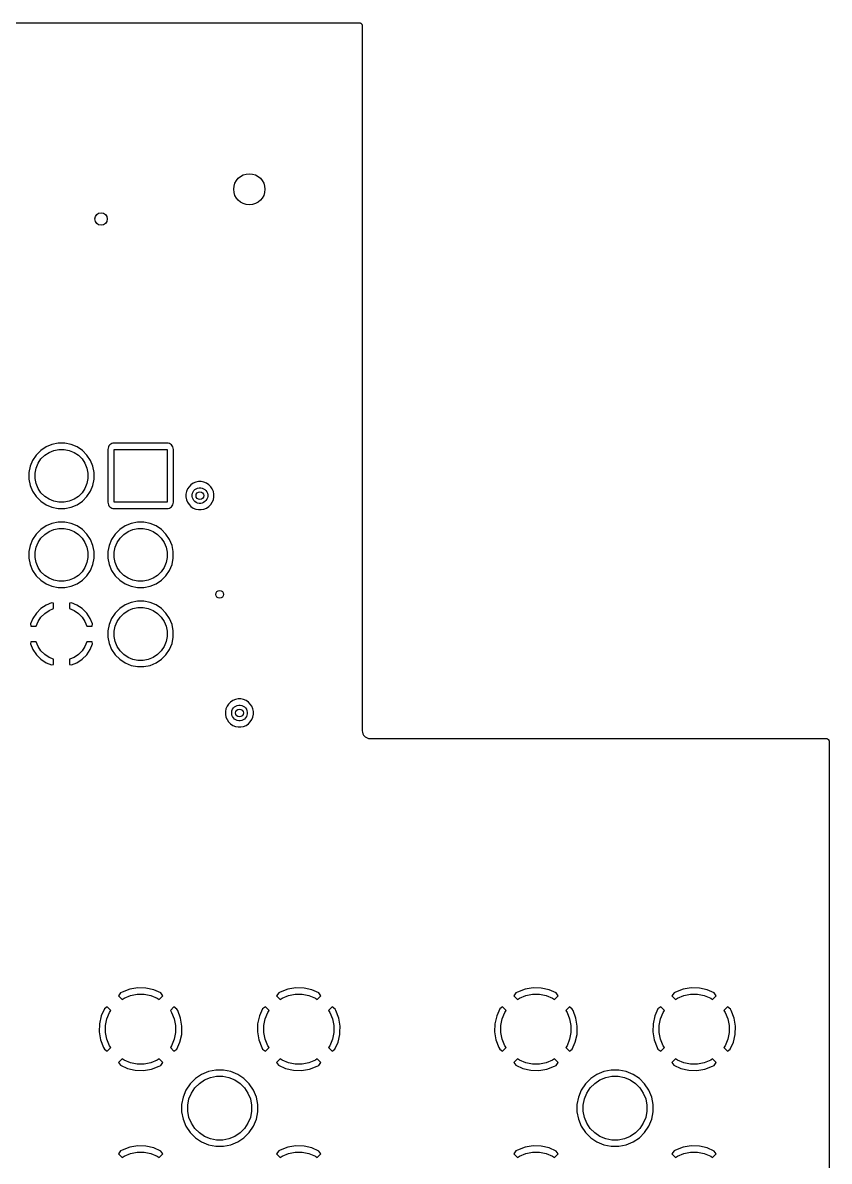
# Model space of a CAD drawing. Extents: x 4.56 to 9.07, y -4.98 to -1.83.
# Drawn here: x 8.051 to 9.071, y -3.267 to -1.827 of the extents above; entities that cross this region are included whole.
import ezdxf

# ---------------------------------------------------------------- set-up
doc = ezdxf.new("R2010")
doc.units = 0
doc.header["$MEASUREMENT"] = 0
doc.layers.add('BLACK', color=7, linetype='CONTINUOUS')

msp = doc.modelspace()

# ---------------------------------------------------------------- linework, layer by layer
at = {"layer": 'BLACK', "linetype": 'CONTINUOUS'}
for p, q in [((7.23602, -1.82677), (8.47638, -1.82677)), ((8.47638, -1.82677), (8.4764, -1.82677)), ((8.4764, -1.82677), (8.47641, -1.82677)), ((8.47641, -1.82677), (8.47641, -1.82677)), ((8.47641, -1.82677), (8.47643, -1.82677)), ((8.47643, -1.82677), (8.4768, -1.82681)), ((8.4768, -1.82681), (8.47717, -1.82685)), ((8.47717, -1.82685), (8.47718, -1.82686)), ((8.47718, -1.82686), (8.4772, -1.82686)), ((8.4772, -1.82686), (8.47755, -1.82697)), ((8.47755, -1.82697), (8.4779, -1.82708)), ((8.4779, -1.82708), (8.47792, -1.82709)), ((8.47792, -1.82709), (8.47793, -1.82709)), ((8.47793, -1.82709), (8.47825, -1.82727)), ((8.47825, -1.82727), (8.47858, -1.82744)), ((8.47858, -1.82744), (8.47859, -1.82745)), ((8.47859, -1.82745), (8.4786, -1.82746)), ((8.4786, -1.82746), (8.47889, -1.8277)), ((8.47889, -1.8277), (8.47917, -1.82793)), ((8.47917, -1.82793), (8.47918, -1.82795)), ((8.47918, -1.82795), (8.47919, -1.82795)), ((8.47919, -1.82795), (8.47942, -1.82824)), ((8.47942, -1.82824), (8.47966, -1.82853)), ((8.47966, -1.82853), (8.47966, -1.82854)), ((8.47966, -1.82854), (8.47967, -1.82855)), ((8.47967, -1.82855), (8.47984, -1.82888)), ((8.47984, -1.82888), (8.48002, -1.82921)), ((8.48002, -1.82921), (8.48002, -1.82922)), ((8.48002, -1.82922), (8.48003, -1.82923)), ((8.48003, -1.82923), (8.48013, -1.82959)), ((8.48013, -1.82959), (8.48024, -1.82994)), ((8.48024, -1.82994), (8.48024, -1.82996)), ((8.48024, -1.82996), (8.48025, -1.82997)), ((8.48025, -1.82997), (8.48028, -1.83034)), ((8.48028, -1.83034), (8.48031, -1.83071)), ((8.48031, -1.83071), (8.48031, -2.72176)), ((8.08794, -2.36025), (8.08042, -2.36337)), ((8.09593, -2.35866), (8.08794, -2.36025)), ((8.10407, -2.35866), (8.09593, -2.35866)), ((8.11206, -2.36025), (8.10407, -2.35866)), ((8.11958, -2.36337), (8.11206, -2.36025)), ((8.15996, -2.36214), (8.15923, -2.36351)), ((8.16094, -2.36094), (8.15996, -2.36214)), ((8.16214, -2.35996), (8.16094, -2.36094)), ((8.16351, -2.35923), (8.16214, -2.35996)), ((8.16499, -2.35878), (8.16351, -2.35923)), ((8.16673, -2.3586), (8.16499, -2.35878)), ((8.23327, -2.3586), (8.16673, -2.3586)), ((8.23501, -2.35878), (8.23327, -2.3586)), ((8.23649, -2.35923), (8.23501, -2.35878)), ((8.23786, -2.35996), (8.23649, -2.35923)), ((8.23906, -2.36094), (8.23786, -2.35996)), ((8.24004, -2.36214), (8.23906, -2.36094)), ((8.24077, -2.36351), (8.24004, -2.36214)), ((8.06789, -2.37365), (8.06337, -2.38042)), ((8.07365, -2.36789), (8.06789, -2.37365)), ((8.08042, -2.36337), (8.07365, -2.36789)), ((8.07401, -2.37867), (8.07867, -2.37401)), ((8.07867, -2.37401), (8.08415, -2.37034)), ((8.08415, -2.37034), (8.09024, -2.36782)), ((8.09024, -2.36782), (8.0967, -2.36654)), ((8.0967, -2.36654), (8.1033, -2.36654)), ((8.1033, -2.36654), (8.10976, -2.36782)), ((8.10976, -2.36782), (8.11585, -2.37034)), ((8.11585, -2.37034), (8.12133, -2.37401)), ((8.12635, -2.36789), (8.11958, -2.36337)), ((8.12133, -2.37401), (8.12599, -2.37867)), ((8.13211, -2.37365), (8.12635, -2.36789)), ((8.13663, -2.38042), (8.13211, -2.37365)), ((8.15878, -2.36499), (8.1586, -2.36673)), ((8.1586, -2.36673), (8.1586, -2.43327)), ((8.15923, -2.36351), (8.15878, -2.36499)), ((8.16654, -2.43346), (8.16654, -2.36654)), ((8.16654, -2.36654), (8.23346, -2.36654)), ((8.23346, -2.36654), (8.23346, -2.43346)), ((8.24122, -2.36499), (8.24077, -2.36351)), ((8.2414, -2.36673), (8.24122, -2.36499)), ((8.2414, -2.43327), (8.2414, -2.36673)), ((8.06025, -2.38794), (8.05866, -2.39593)), ((8.06337, -2.38042), (8.06025, -2.38794)), ((8.06654, -2.3967), (8.06782, -2.39024)), ((8.06782, -2.39024), (8.07034, -2.38415)), ((8.07034, -2.38415), (8.07401, -2.37867)), ((8.12599, -2.37867), (8.12966, -2.38415)), ((8.12966, -2.38415), (8.13218, -2.39024)), ((8.13218, -2.39024), (8.13346, -2.3967)), ((8.13975, -2.38794), (8.13663, -2.38042)), ((8.14134, -2.39593), (8.13975, -2.38794)), ((8.05866, -2.39593), (8.05866, -2.40407)), ((8.05866, -2.40407), (8.06025, -2.41206)), ((8.06654, -2.4033), (8.06654, -2.3967)), ((8.06782, -2.40976), (8.06654, -2.4033)), ((8.13346, -2.4033), (8.13218, -2.40976)), ((8.13346, -2.3967), (8.13346, -2.4033)), ((8.13975, -2.41206), (8.14134, -2.40407)), ((8.14134, -2.40407), (8.14134, -2.39593)), ((8.06025, -2.41206), (8.06337, -2.41958)), ((8.06337, -2.41958), (8.06789, -2.42635)), ((8.07034, -2.41585), (8.06782, -2.40976)), ((8.07401, -2.42133), (8.07034, -2.41585)), ((8.12966, -2.41585), (8.12599, -2.42133)), ((8.13218, -2.40976), (8.12966, -2.41585)), ((8.13211, -2.42635), (8.13663, -2.41958)), ((8.13663, -2.41958), (8.13975, -2.41206)), ((8.25796, -2.41983), (8.25728, -2.42326)), ((8.2593, -2.41661), (8.25796, -2.41983)), ((8.26124, -2.41371), (8.2593, -2.41661)), ((8.26371, -2.41124), (8.26124, -2.41371)), ((8.26661, -2.4093), (8.26371, -2.41124)), ((8.26628, -2.42034), (8.26735, -2.41873)), ((8.26983, -2.40796), (8.26661, -2.4093)), ((8.26735, -2.41873), (8.26873, -2.41735)), ((8.26873, -2.41735), (8.27034, -2.41628)), ((8.27326, -2.40728), (8.26983, -2.40796)), ((8.27034, -2.41628), (8.27213, -2.41554)), ((8.27213, -2.41554), (8.27403, -2.41516)), ((8.27674, -2.40728), (8.27326, -2.40728)), ((8.27403, -2.41516), (8.27597, -2.41516)), ((8.27597, -2.41516), (8.27787, -2.41554)), ((8.28017, -2.40796), (8.27674, -2.40728)), ((8.27787, -2.41554), (8.27966, -2.41628)), ((8.27966, -2.41628), (8.28127, -2.41735)), ((8.28339, -2.4093), (8.28017, -2.40796)), ((8.28127, -2.41735), (8.28265, -2.41873)), ((8.28265, -2.41873), (8.28372, -2.42034)), ((8.28629, -2.41124), (8.28339, -2.4093)), ((8.28876, -2.41371), (8.28629, -2.41124)), ((8.2907, -2.41661), (8.28876, -2.41371)), ((8.29204, -2.41983), (8.2907, -2.41661)), ((8.29272, -2.42326), (8.29204, -2.41983)), ((8.06789, -2.42635), (8.07365, -2.43211)), ((8.07365, -2.43211), (8.08042, -2.43663)), ((8.07867, -2.42599), (8.07401, -2.42133)), ((8.08415, -2.42966), (8.07867, -2.42599)), ((8.09024, -2.43218), (8.08415, -2.42966)), ((8.0967, -2.43346), (8.09024, -2.43218)), ((8.1033, -2.43346), (8.0967, -2.43346)), ((8.10976, -2.43218), (8.1033, -2.43346)), ((8.11585, -2.42966), (8.10976, -2.43218)), ((8.12133, -2.42599), (8.11585, -2.42966)), ((8.11958, -2.43663), (8.12635, -2.43211)), ((8.12599, -2.42133), (8.12133, -2.42599)), ((8.12635, -2.43211), (8.13211, -2.42635)), ((8.1586, -2.43327), (8.15878, -2.43501)), ((8.23346, -2.43346), (8.16654, -2.43346)), ((8.24122, -2.43501), (8.2414, -2.43327)), ((8.25728, -2.42326), (8.25728, -2.42674)), ((8.25728, -2.42674), (8.25796, -2.43017)), ((8.25796, -2.43017), (8.2593, -2.43339)), ((8.2593, -2.43339), (8.26124, -2.43629)), ((8.26516, -2.42403), (8.26554, -2.42213)), ((8.26516, -2.42597), (8.26516, -2.42403)), ((8.26554, -2.42787), (8.26516, -2.42597)), ((8.26554, -2.42213), (8.26628, -2.42034)), ((8.26628, -2.42966), (8.26554, -2.42787)), ((8.26735, -2.43127), (8.26628, -2.42966)), ((8.26873, -2.43265), (8.26735, -2.43127)), ((8.27034, -2.43372), (8.26873, -2.43265)), ((8.27213, -2.43446), (8.27034, -2.43372)), ((8.27966, -2.43372), (8.27787, -2.43446)), ((8.28127, -2.43265), (8.27966, -2.43372)), ((8.28265, -2.43127), (8.28127, -2.43265)), ((8.28372, -2.42966), (8.28265, -2.43127)), ((8.28372, -2.42034), (8.28446, -2.42213)), ((8.28446, -2.42787), (8.28372, -2.42966)), ((8.28446, -2.42213), (8.28484, -2.42403)), ((8.28484, -2.42597), (8.28446, -2.42787)), ((8.28484, -2.42403), (8.28484, -2.42597)), ((8.28876, -2.43629), (8.2907, -2.43339)), ((8.2907, -2.43339), (8.29204, -2.43017)), ((8.29204, -2.43017), (8.29272, -2.42674)), ((8.29272, -2.42674), (8.29272, -2.42326)), ((8.08042, -2.43663), (8.08794, -2.43975)), ((8.08794, -2.43975), (8.09593, -2.44134)), ((8.09593, -2.44134), (8.10407, -2.44134)), ((8.10407, -2.44134), (8.11206, -2.43975)), ((8.11206, -2.43975), (8.11958, -2.43663)), ((8.15878, -2.43501), (8.15923, -2.43649)), ((8.15923, -2.43649), (8.15996, -2.43786)), ((8.15996, -2.43786), (8.16094, -2.43906)), ((8.16094, -2.43906), (8.16214, -2.44004)), ((8.16214, -2.44004), (8.16351, -2.44077)), ((8.16351, -2.44077), (8.16499, -2.44122)), ((8.16499, -2.44122), (8.16673, -2.4414)), ((8.16673, -2.4414), (8.23327, -2.4414)), ((8.23327, -2.4414), (8.23501, -2.44122)), ((8.23501, -2.44122), (8.23649, -2.44077)), ((8.23649, -2.44077), (8.23786, -2.44004)), ((8.23786, -2.44004), (8.23906, -2.43906)), ((8.23906, -2.43906), (8.24004, -2.43786)), ((8.24004, -2.43786), (8.24077, -2.43649)), ((8.24077, -2.43649), (8.24122, -2.43501)), ((8.26124, -2.43629), (8.26371, -2.43876)), ((8.26371, -2.43876), (8.26661, -2.4407)), ((8.26661, -2.4407), (8.26983, -2.44204)), ((8.26983, -2.44204), (8.27326, -2.44272)), ((8.27403, -2.43484), (8.27213, -2.43446)), ((8.27326, -2.44272), (8.27674, -2.44272)), ((8.27597, -2.43484), (8.27403, -2.43484)), ((8.27787, -2.43446), (8.27597, -2.43484)), ((8.27674, -2.44272), (8.28017, -2.44204)), ((8.28017, -2.44204), (8.28339, -2.4407)), ((8.28339, -2.4407), (8.28629, -2.43876)), ((8.28629, -2.43876), (8.28876, -2.43629)), ((8.08794, -2.46025), (8.08042, -2.46337)), ((8.09593, -2.45866), (8.08794, -2.46025)), ((8.10407, -2.45866), (8.09593, -2.45866)), ((8.11206, -2.46025), (8.10407, -2.45866)), ((8.11958, -2.46337), (8.11206, -2.46025)), ((8.18794, -2.46025), (8.18042, -2.46337)), ((8.19593, -2.45866), (8.18794, -2.46025)), ((8.20407, -2.45866), (8.19593, -2.45866)), ((8.21206, -2.46025), (8.20407, -2.45866)), ((8.21958, -2.46337), (8.21206, -2.46025)), ((8.06789, -2.47365), (8.06337, -2.48042)), ((8.07365, -2.46789), (8.06789, -2.47365)), ((8.08042, -2.46337), (8.07365, -2.46789)), ((8.07401, -2.47867), (8.07867, -2.47401)), ((8.07867, -2.47401), (8.08415, -2.47034)), ((8.08415, -2.47034), (8.09024, -2.46782)), ((8.09024, -2.46782), (8.0967, -2.46654)), ((8.0967, -2.46654), (8.1033, -2.46654)), ((8.1033, -2.46654), (8.10976, -2.46782)), ((8.10976, -2.46782), (8.11585, -2.47034)), ((8.11585, -2.47034), (8.12133, -2.47401)), ((8.12635, -2.46789), (8.11958, -2.46337)), ((8.12133, -2.47401), (8.12599, -2.47867)), ((8.13211, -2.47365), (8.12635, -2.46789)), ((8.13663, -2.48042), (8.13211, -2.47365)), ((8.16789, -2.47365), (8.16337, -2.48042)), ((8.17365, -2.46789), (8.16789, -2.47365)), ((8.18042, -2.46337), (8.17365, -2.46789)), ((8.17401, -2.47867), (8.17867, -2.47401)), ((8.17867, -2.47401), (8.18415, -2.47034)), ((8.18415, -2.47034), (8.19024, -2.46782)), ((8.19024, -2.46782), (8.1967, -2.46654)), ((8.1967, -2.46654), (8.2033, -2.46654)), ((8.2033, -2.46654), (8.20976, -2.46782)), ((8.20976, -2.46782), (8.21585, -2.47034)), ((8.21585, -2.47034), (8.22133, -2.47401)), ((8.22635, -2.46789), (8.21958, -2.46337)), ((8.22133, -2.47401), (8.22599, -2.47867)), ((8.23211, -2.47365), (8.22635, -2.46789)), ((8.23663, -2.48042), (8.23211, -2.47365)), ((8.06025, -2.48794), (8.05866, -2.49593)), ((8.06337, -2.48042), (8.06025, -2.48794)), ((8.06654, -2.4967), (8.06782, -2.49024)), ((8.06782, -2.49024), (8.07034, -2.48415)), ((8.07034, -2.48415), (8.07401, -2.47867)), ((8.12599, -2.47867), (8.12966, -2.48415)), ((8.12966, -2.48415), (8.13218, -2.49024)), ((8.13218, -2.49024), (8.13346, -2.4967)), ((8.13975, -2.48794), (8.13663, -2.48042)), ((8.14134, -2.49593), (8.13975, -2.48794)), ((8.16025, -2.48794), (8.15866, -2.49593)), ((8.16337, -2.48042), (8.16025, -2.48794)), ((8.16654, -2.4967), (8.16782, -2.49024)), ((8.16782, -2.49024), (8.17034, -2.48415)), ((8.17034, -2.48415), (8.17401, -2.47867)), ((8.22599, -2.47867), (8.22966, -2.48415)), ((8.22966, -2.48415), (8.23218, -2.49024)), ((8.23218, -2.49024), (8.23346, -2.4967)), ((8.23975, -2.48794), (8.23663, -2.48042)), ((8.24134, -2.49593), (8.23975, -2.48794)), ((8.05866, -2.49593), (8.05866, -2.50407)), ((8.05866, -2.50407), (8.06025, -2.51206)), ((8.06654, -2.5033), (8.06654, -2.4967)), ((8.06782, -2.50976), (8.06654, -2.5033)), ((8.13346, -2.5033), (8.13218, -2.50976)), ((8.13346, -2.4967), (8.13346, -2.5033)), ((8.13975, -2.51206), (8.14134, -2.50407)), ((8.14134, -2.50407), (8.14134, -2.49593)), ((8.15866, -2.49593), (8.15866, -2.50407)), ((8.15866, -2.50407), (8.16025, -2.51206)), ((8.16654, -2.5033), (8.16654, -2.4967)), ((8.16782, -2.50976), (8.16654, -2.5033)), ((8.23346, -2.5033), (8.23218, -2.50976)), ((8.23346, -2.4967), (8.23346, -2.5033)), ((8.23975, -2.51206), (8.24134, -2.50407)), ((8.24134, -2.50407), (8.24134, -2.49593)), ((8.06025, -2.51206), (8.06337, -2.51958)), ((8.06337, -2.51958), (8.06789, -2.52635)), ((8.07034, -2.51585), (8.06782, -2.50976)), ((8.07401, -2.52133), (8.07034, -2.51585)), ((8.12966, -2.51585), (8.12599, -2.52133)), ((8.13218, -2.50976), (8.12966, -2.51585)), ((8.13211, -2.52635), (8.13663, -2.51958)), ((8.13663, -2.51958), (8.13975, -2.51206)), ((8.16025, -2.51206), (8.16337, -2.51958)), ((8.16337, -2.51958), (8.16789, -2.52635)), ((8.17034, -2.51585), (8.16782, -2.50976)), ((8.17401, -2.52133), (8.17034, -2.51585)), ((8.22966, -2.51585), (8.22599, -2.52133)), ((8.23218, -2.50976), (8.22966, -2.51585)), ((8.23211, -2.52635), (8.23663, -2.51958)), ((8.23663, -2.51958), (8.23975, -2.51206)), ((8.06789, -2.52635), (8.07365, -2.53211)), ((8.07365, -2.53211), (8.08042, -2.53663)), ((8.07867, -2.52599), (8.07401, -2.52133)), ((8.08415, -2.52966), (8.07867, -2.52599)), ((8.09024, -2.53218), (8.08415, -2.52966)), ((8.0967, -2.53346), (8.09024, -2.53218)), ((8.1033, -2.53346), (8.0967, -2.53346)), ((8.10976, -2.53218), (8.1033, -2.53346)), ((8.11585, -2.52966), (8.10976, -2.53218)), ((8.12133, -2.52599), (8.11585, -2.52966)), ((8.11958, -2.53663), (8.12635, -2.53211)), ((8.12599, -2.52133), (8.12133, -2.52599)), ((8.12635, -2.53211), (8.13211, -2.52635)), ((8.16789, -2.52635), (8.17365, -2.53211)), ((8.17365, -2.53211), (8.18042, -2.53663)), ((8.17867, -2.52599), (8.17401, -2.52133)), ((8.18415, -2.52966), (8.17867, -2.52599)), ((8.19024, -2.53218), (8.18415, -2.52966)), ((8.1967, -2.53346), (8.19024, -2.53218)), ((8.2033, -2.53346), (8.1967, -2.53346)), ((8.20976, -2.53218), (8.2033, -2.53346)), ((8.21585, -2.52966), (8.20976, -2.53218)), ((8.22133, -2.52599), (8.21585, -2.52966)), ((8.21958, -2.53663), (8.22635, -2.53211)), ((8.22599, -2.52133), (8.22133, -2.52599)), ((8.22635, -2.53211), (8.23211, -2.52635)), ((8.08042, -2.53663), (8.08794, -2.53975)), ((8.08794, -2.53975), (8.09593, -2.54134)), ((8.09593, -2.54134), (8.10407, -2.54134)), ((8.10407, -2.54134), (8.11206, -2.53975)), ((8.11206, -2.53975), (8.11958, -2.53663)), ((8.18042, -2.53663), (8.18794, -2.53975)), ((8.18794, -2.53975), (8.19593, -2.54134)), ((8.19593, -2.54134), (8.20407, -2.54134)), ((8.20407, -2.54134), (8.21206, -2.53975)), ((8.21206, -2.53975), (8.21958, -2.53663)), ((8.08064, -2.5635), (8.07389, -2.56798)), ((8.08737, -2.56073), (8.08064, -2.5635)), ((8.09, -2.56128), (8.08737, -2.56073)), ((8.09, -2.56792), (8.09, -2.56128)), ((8.11263, -2.56073), (8.11, -2.56128)), ((8.11, -2.56128), (8.11, -2.56792)), ((8.11936, -2.5635), (8.11263, -2.56073)), ((8.12611, -2.56798), (8.11936, -2.5635)), ((8.18042, -2.56337), (8.17365, -2.56789)), ((8.18794, -2.56025), (8.18042, -2.56337)), ((8.19593, -2.55866), (8.18794, -2.56025)), ((8.20407, -2.55866), (8.19593, -2.55866)), ((8.21206, -2.56025), (8.20407, -2.55866)), ((8.21958, -2.56337), (8.21206, -2.56025)), ((8.22635, -2.56789), (8.21958, -2.56337)), ((8.06814, -2.57369), (8.06362, -2.58041)), ((8.07389, -2.56798), (8.06814, -2.57369)), ((8.07401, -2.57867), (8.07867, -2.57401)), ((8.07867, -2.57401), (8.08415, -2.57034)), ((8.08415, -2.57034), (8.09, -2.56792)), ((8.11, -2.56792), (8.11585, -2.57034)), ((8.11585, -2.57034), (8.12133, -2.57401)), ((8.12133, -2.57401), (8.12599, -2.57867)), ((8.13186, -2.57369), (8.12611, -2.56798)), ((8.13638, -2.58041), (8.13186, -2.57369)), ((8.16789, -2.57365), (8.16337, -2.58042)), ((8.17365, -2.56789), (8.16789, -2.57365)), ((8.17401, -2.57867), (8.17867, -2.57401)), ((8.17867, -2.57401), (8.18415, -2.57034)), ((8.18415, -2.57034), (8.19024, -2.56782)), ((8.19024, -2.56782), (8.1967, -2.56654)), ((8.1967, -2.56654), (8.2033, -2.56654)), ((8.2033, -2.56654), (8.20976, -2.56782)), ((8.20976, -2.56782), (8.21585, -2.57034)), ((8.21585, -2.57034), (8.22133, -2.57401)), ((8.22133, -2.57401), (8.22599, -2.57867)), ((8.23211, -2.57365), (8.22635, -2.56789)), ((8.23663, -2.58042), (8.23211, -2.57365)), ((8.06362, -2.58041), (8.06073, -2.58733)), ((8.06073, -2.58733), (8.0613, -2.59)), ((8.0613, -2.59), (8.06792, -2.59)), ((8.06792, -2.59), (8.07034, -2.58415)), ((8.07034, -2.58415), (8.07401, -2.57867)), ((8.12599, -2.57867), (8.12966, -2.58415)), ((8.12966, -2.58415), (8.13208, -2.59)), ((8.13208, -2.59), (8.1387, -2.59)), ((8.13927, -2.58733), (8.13638, -2.58041)), ((8.1387, -2.59), (8.13927, -2.58733)), ((8.16025, -2.58794), (8.15866, -2.59593)), ((8.16337, -2.58042), (8.16025, -2.58794)), ((8.16654, -2.5967), (8.16782, -2.59024)), ((8.16782, -2.59024), (8.17034, -2.58415)), ((8.17034, -2.58415), (8.17401, -2.57867)), ((8.22599, -2.57867), (8.22966, -2.58415)), ((8.22966, -2.58415), (8.23218, -2.59024)), ((8.23218, -2.59024), (8.23346, -2.5967)), ((8.23975, -2.58794), (8.23663, -2.58042)), ((8.24134, -2.59593), (8.23975, -2.58794)), ((8.15866, -2.59593), (8.15866, -2.60407)), ((8.15866, -2.60407), (8.16025, -2.61206)), ((8.16654, -2.6033), (8.16654, -2.5967)), ((8.16782, -2.60976), (8.16654, -2.6033)), ((8.23346, -2.6033), (8.23218, -2.60976)), ((8.23346, -2.5967), (8.23346, -2.6033)), ((8.23975, -2.61206), (8.24134, -2.60407)), ((8.24134, -2.60407), (8.24134, -2.59593)), ((8.0613, -2.61), (8.06073, -2.61267)), ((8.06073, -2.61267), (8.06362, -2.61959)), ((8.06792, -2.61), (8.0613, -2.61)), ((8.06362, -2.61959), (8.06814, -2.62631)), ((8.07034, -2.61585), (8.06792, -2.61)), ((8.07401, -2.62133), (8.07034, -2.61585)), ((8.07867, -2.62599), (8.07401, -2.62133)), ((8.12599, -2.62133), (8.12133, -2.62599)), ((8.12966, -2.61585), (8.12599, -2.62133)), ((8.13208, -2.61), (8.12966, -2.61585)), ((8.13186, -2.62631), (8.13638, -2.61959)), ((8.1387, -2.61), (8.13208, -2.61)), ((8.13638, -2.61959), (8.13927, -2.61267)), ((8.13927, -2.61267), (8.1387, -2.61)), ((8.16025, -2.61206), (8.16337, -2.61958)), ((8.16337, -2.61958), (8.16789, -2.62635)), ((8.17034, -2.61585), (8.16782, -2.60976)), ((8.17401, -2.62133), (8.17034, -2.61585)), ((8.17867, -2.62599), (8.17401, -2.62133)), ((8.22599, -2.62133), (8.22133, -2.62599)), ((8.22966, -2.61585), (8.22599, -2.62133)), ((8.23218, -2.60976), (8.22966, -2.61585)), ((8.23211, -2.62635), (8.23663, -2.61958)), ((8.23663, -2.61958), (8.23975, -2.61206)), ((8.06814, -2.62631), (8.07389, -2.63202)), ((8.07389, -2.63202), (8.08064, -2.6365)), ((8.08415, -2.62966), (8.07867, -2.62599)), ((8.09, -2.63208), (8.08415, -2.62966)), ((8.09, -2.63872), (8.09, -2.63208)), ((8.11585, -2.62966), (8.11, -2.63208)), ((8.11, -2.63208), (8.11, -2.63872)), ((8.12133, -2.62599), (8.11585, -2.62966)), ((8.11936, -2.6365), (8.12611, -2.63202)), ((8.12611, -2.63202), (8.13186, -2.62631)), ((8.16789, -2.62635), (8.17365, -2.63211)), ((8.17365, -2.63211), (8.18042, -2.63663)), ((8.18415, -2.62966), (8.17867, -2.62599)), ((8.19024, -2.63218), (8.18415, -2.62966)), ((8.1967, -2.63346), (8.19024, -2.63218)), ((8.2033, -2.63346), (8.1967, -2.63346)), ((8.20976, -2.63218), (8.2033, -2.63346)), ((8.21585, -2.62966), (8.20976, -2.63218)), ((8.22133, -2.62599), (8.21585, -2.62966)), ((8.21958, -2.63663), (8.22635, -2.63211)), ((8.22635, -2.63211), (8.23211, -2.62635)), ((8.08064, -2.6365), (8.08737, -2.63927)), ((8.08737, -2.63927), (8.09, -2.63872)), ((8.11, -2.63872), (8.11263, -2.63927)), ((8.11263, -2.63927), (8.11936, -2.6365)), ((8.18042, -2.63663), (8.18794, -2.63975)), ((8.18794, -2.63975), (8.19593, -2.64134)), ((8.19593, -2.64134), (8.20407, -2.64134)), ((8.20407, -2.64134), (8.21206, -2.63975)), ((8.21206, -2.63975), (8.21958, -2.63663)), ((8.3093, -2.69161), (8.30796, -2.69483)), ((8.31124, -2.68871), (8.3093, -2.69161)), ((8.31371, -2.68624), (8.31124, -2.68871)), ((8.31661, -2.6843), (8.31371, -2.68624)), ((8.31983, -2.68296), (8.31661, -2.6843)), ((8.31735, -2.69373), (8.31873, -2.69235)), ((8.31873, -2.69235), (8.32034, -2.69128)), ((8.32326, -2.68228), (8.31983, -2.68296)), ((8.32034, -2.69128), (8.32213, -2.69054)), ((8.32213, -2.69054), (8.32403, -2.69016)), ((8.32674, -2.68228), (8.32326, -2.68228)), ((8.32403, -2.69016), (8.32597, -2.69016)), ((8.32597, -2.69016), (8.32787, -2.69054)), ((8.33017, -2.68296), (8.32674, -2.68228)), ((8.32787, -2.69054), (8.32966, -2.69128)), ((8.32966, -2.69128), (8.33127, -2.69235)), ((8.33339, -2.6843), (8.33017, -2.68296)), ((8.33127, -2.69235), (8.33265, -2.69373)), ((8.33629, -2.68624), (8.33339, -2.6843)), ((8.33876, -2.68871), (8.33629, -2.68624)), ((8.3407, -2.69161), (8.33876, -2.68871)), ((8.34204, -2.69483), (8.3407, -2.69161)), ((8.30796, -2.69483), (8.30728, -2.69826)), ((8.30728, -2.69826), (8.30728, -2.70174)), ((8.30728, -2.70174), (8.30796, -2.70517)), ((8.30796, -2.70517), (8.3093, -2.70839)), ((8.31516, -2.69903), (8.31554, -2.69713)), ((8.31516, -2.70097), (8.31516, -2.69903)), ((8.31554, -2.70287), (8.31516, -2.70097)), ((8.31554, -2.69713), (8.31628, -2.69534)), ((8.31628, -2.70466), (8.31554, -2.70287)), ((8.31628, -2.69534), (8.31735, -2.69373)), ((8.31735, -2.70627), (8.31628, -2.70466)), ((8.31873, -2.70765), (8.31735, -2.70627)), ((8.32034, -2.70872), (8.31873, -2.70765)), ((8.33127, -2.70765), (8.32966, -2.70872)), ((8.33265, -2.70627), (8.33127, -2.70765)), ((8.33265, -2.69373), (8.33372, -2.69534)), ((8.33372, -2.70466), (8.33265, -2.70627)), ((8.33372, -2.69534), (8.33446, -2.69713)), ((8.33446, -2.70287), (8.33372, -2.70466)), ((8.33446, -2.69713), (8.33484, -2.69903)), ((8.33484, -2.70097), (8.33446, -2.70287)), ((8.33484, -2.69903), (8.33484, -2.70097)), ((8.3407, -2.70839), (8.34204, -2.70517)), ((8.34272, -2.69826), (8.34204, -2.69483)), ((8.34204, -2.70517), (8.34272, -2.70174)), ((8.34272, -2.70174), (8.34272, -2.69826)), ((8.3093, -2.70839), (8.31124, -2.71129)), ((8.31124, -2.71129), (8.31371, -2.71376)), ((8.31371, -2.71376), (8.31661, -2.7157)), ((8.31661, -2.7157), (8.31983, -2.71704)), ((8.31983, -2.71704), (8.32326, -2.71772)), ((8.32213, -2.70946), (8.32034, -2.70872)), ((8.32403, -2.70984), (8.32213, -2.70946)), ((8.32326, -2.71772), (8.32674, -2.71772)), ((8.32597, -2.70984), (8.32403, -2.70984)), ((8.32787, -2.70946), (8.32597, -2.70984)), ((8.32674, -2.71772), (8.33017, -2.71704)), ((8.32966, -2.70872), (8.32787, -2.70946)), ((8.33017, -2.71704), (8.33339, -2.7157)), ((8.33339, -2.7157), (8.33629, -2.71376)), ((8.33629, -2.71376), (8.33876, -2.71129)), ((8.33876, -2.71129), (8.3407, -2.70839)), ((8.4803, -2.72215), (8.48027, -2.72244)), ((8.48031, -2.72182), (8.4803, -2.72198)), ((8.4803, -2.72198), (8.4803, -2.72215)), ((8.48031, -2.72176), (8.48031, -2.72182)), ((8.48027, -2.72244), (8.48046, -2.72437)), ((8.48046, -2.72437), (8.48102, -2.72623)), ((8.48102, -2.72623), (8.48193, -2.72794)), ((8.48193, -2.72794), (8.48316, -2.72943)), ((8.48316, -2.72943), (8.48419, -2.73028)), ((8.48419, -2.73028), (8.48419, -2.73028)), ((8.48419, -2.73028), (8.48466, -2.73066)), ((8.48466, -2.73066), (8.48637, -2.73158)), ((8.48637, -2.73158), (8.48823, -2.73214)), ((8.48823, -2.73214), (8.49016, -2.73233)), ((8.49016, -2.73233), (8.49045, -2.7323)), ((8.49045, -2.7323), (8.4905, -2.7323)), ((8.4905, -2.7323), (8.49067, -2.7323)), ((8.49067, -2.7323), (8.49083, -2.73228)), ((8.49083, -2.73228), (9.06693, -2.73228)), ((9.06693, -2.73228), (9.06696, -2.73228)), ((9.06696, -2.73228), (9.06696, -2.73228)), ((9.06696, -2.73228), (9.06696, -2.73228)), ((9.06696, -2.73228), (9.06698, -2.73228)), ((9.06698, -2.73228), (9.06735, -2.73232)), ((9.06735, -2.73232), (9.06772, -2.73236)), ((9.06772, -2.73236), (9.06773, -2.73237)), ((9.06773, -2.73237), (9.06775, -2.73237)), ((9.06775, -2.73237), (9.0681, -2.73248)), ((9.0681, -2.73248), (9.06845, -2.73259)), ((9.06845, -2.73259), (9.06847, -2.7326)), ((9.06847, -2.7326), (9.06848, -2.7326)), ((9.06848, -2.7326), (9.06881, -2.73278)), ((9.06881, -2.73278), (9.06913, -2.73296)), ((9.06913, -2.73296), (9.06914, -2.73297)), ((9.06914, -2.73297), (9.06915, -2.73297)), ((9.06915, -2.73297), (9.06944, -2.73321)), ((9.06944, -2.73321), (9.06972, -2.73345)), ((9.06972, -2.73345), (9.06973, -2.73346)), ((9.06973, -2.73346), (9.06974, -2.73347)), ((9.06974, -2.73347), (9.06997, -2.73375)), ((9.06997, -2.73375), (9.07021, -2.73404)), ((9.07021, -2.73404), (9.07021, -2.73405)), ((9.07021, -2.73405), (9.07022, -2.73406)), ((9.07022, -2.73406), (9.07039, -2.73439)), ((9.07039, -2.73439), (9.07057, -2.73472)), ((9.07057, -2.73472), (9.07057, -2.73473)), ((9.07057, -2.73473), (9.07058, -2.73475)), ((9.07058, -2.73475), (9.07068, -2.7351)), ((9.07068, -2.7351), (9.07079, -2.73546)), ((9.07079, -2.73546), (9.07079, -2.73547)), ((9.07079, -2.73547), (9.0708, -2.73548)), ((9.0708, -2.73548), (9.07083, -2.73585)), ((9.07083, -2.73585), (9.07087, -2.73622)), ((9.07087, -2.73622), (9.07087, -4.67717)), ((8.17655, -3.05311), (8.17461, -3.05414)), ((8.18628, -3.04941), (8.17655, -3.05311)), ((8.19641, -3.04771), (8.18628, -3.04941)), ((8.20668, -3.04801), (8.19641, -3.04771)), ((8.2167, -3.05031), (8.20668, -3.04801)), ((8.22548, -3.05426), (8.2167, -3.05031)), ((8.37655, -3.05311), (8.37461, -3.05414)), ((8.38628, -3.04941), (8.37655, -3.05311)), ((8.39641, -3.04771), (8.38628, -3.04941)), ((8.40668, -3.04801), (8.39641, -3.04771)), ((8.4167, -3.05031), (8.40668, -3.04801)), ((8.42548, -3.05426), (8.4167, -3.05031)), ((8.67655, -3.05311), (8.67461, -3.05414)), ((8.68628, -3.04941), (8.67655, -3.05311)), ((8.69641, -3.04771), (8.68628, -3.04941)), ((8.70668, -3.04801), (8.69641, -3.04771)), ((8.7167, -3.05031), (8.70668, -3.04801)), ((8.72548, -3.05426), (8.7167, -3.05031)), ((8.87655, -3.05311), (8.87461, -3.05414)), ((8.88628, -3.04941), (8.87655, -3.05311)), ((8.89641, -3.04771), (8.88628, -3.04941)), ((8.90668, -3.04801), (8.89641, -3.04771)), ((8.9167, -3.05031), (8.90668, -3.04801)), ((8.92548, -3.05426), (8.9167, -3.05031)), ((8.17461, -3.05414), (8.17193, -3.05779)), ((8.17193, -3.05779), (8.17655, -3.0624)), ((8.17655, -3.0624), (8.17902, -3.06075)), ((8.17902, -3.06075), (8.18708, -3.05741)), ((8.18708, -3.05741), (8.19564, -3.05571)), ((8.19564, -3.05571), (8.20436, -3.05571)), ((8.20436, -3.05571), (8.21292, -3.05741)), ((8.21292, -3.05741), (8.22098, -3.06075)), ((8.22098, -3.06075), (8.22345, -3.0624)), ((8.22345, -3.0624), (8.22807, -3.05779)), ((8.22807, -3.05779), (8.22548, -3.05426)), ((8.37461, -3.05414), (8.37193, -3.05779)), ((8.37193, -3.05779), (8.37655, -3.0624)), ((8.37655, -3.0624), (8.37902, -3.06075)), ((8.37902, -3.06075), (8.38708, -3.05741)), ((8.38708, -3.05741), (8.39564, -3.05571)), ((8.39564, -3.05571), (8.40436, -3.05571)), ((8.40436, -3.05571), (8.41292, -3.05741)), ((8.41292, -3.05741), (8.42098, -3.06075)), ((8.42098, -3.06075), (8.42345, -3.0624)), ((8.42345, -3.0624), (8.42807, -3.05779)), ((8.42807, -3.05779), (8.42548, -3.05426)), ((8.67461, -3.05414), (8.67193, -3.05779)), ((8.67193, -3.05779), (8.67655, -3.0624)), ((8.67655, -3.0624), (8.67902, -3.06075)), ((8.67902, -3.06075), (8.68708, -3.05741)), ((8.68708, -3.05741), (8.69564, -3.05571)), ((8.69564, -3.05571), (8.70436, -3.05571)), ((8.70436, -3.05571), (8.71292, -3.05741)), ((8.71292, -3.05741), (8.72098, -3.06075)), ((8.72098, -3.06075), (8.72345, -3.0624)), ((8.72345, -3.0624), (8.72807, -3.05779)), ((8.72807, -3.05779), (8.72548, -3.05426)), ((8.87461, -3.05414), (8.87193, -3.05779)), ((8.87193, -3.05779), (8.87655, -3.0624)), ((8.87655, -3.0624), (8.87902, -3.06075)), ((8.87902, -3.06075), (8.88708, -3.05741)), ((8.88708, -3.05741), (8.89564, -3.05571)), ((8.89564, -3.05571), (8.90436, -3.05571)), ((8.90436, -3.05571), (8.91292, -3.05741)), ((8.91292, -3.05741), (8.92098, -3.06075)), ((8.92098, -3.06075), (8.92345, -3.0624)), ((8.92345, -3.0624), (8.92807, -3.05779)), ((8.92807, -3.05779), (8.92548, -3.05426)), ((8.15426, -3.07452), (8.15031, -3.0833)), ((8.15779, -3.07193), (8.15426, -3.07452)), ((8.15741, -3.08708), (8.16075, -3.07902)), ((8.1624, -3.07655), (8.15779, -3.07193)), ((8.16075, -3.07902), (8.1624, -3.07655)), ((8.24221, -3.07193), (8.2376, -3.07655)), ((8.2376, -3.07655), (8.23925, -3.07902)), ((8.23925, -3.07902), (8.24259, -3.08708)), ((8.24586, -3.07461), (8.24221, -3.07193)), ((8.24689, -3.07655), (8.24586, -3.07461)), ((8.25059, -3.08628), (8.24689, -3.07655)), ((8.35426, -3.07452), (8.35031, -3.0833)), ((8.35779, -3.07193), (8.35426, -3.07452)), ((8.35741, -3.08708), (8.36075, -3.07902)), ((8.3624, -3.07655), (8.35779, -3.07193)), ((8.36075, -3.07902), (8.3624, -3.07655)), ((8.44221, -3.07193), (8.4376, -3.07655)), ((8.4376, -3.07655), (8.43925, -3.07902)), ((8.43925, -3.07902), (8.44259, -3.08708)), ((8.44586, -3.07461), (8.44221, -3.07193)), ((8.44689, -3.07655), (8.44586, -3.07461)), ((8.45059, -3.08628), (8.44689, -3.07655)), ((8.65426, -3.07452), (8.65031, -3.0833)), ((8.65779, -3.07193), (8.65426, -3.07452)), ((8.65741, -3.08708), (8.66075, -3.07902)), ((8.6624, -3.07655), (8.65779, -3.07193)), ((8.66075, -3.07902), (8.6624, -3.07655)), ((8.74221, -3.07193), (8.7376, -3.07655)), ((8.7376, -3.07655), (8.73925, -3.07902)), ((8.73925, -3.07902), (8.74259, -3.08708)), ((8.74586, -3.07461), (8.74221, -3.07193)), ((8.74689, -3.07655), (8.74586, -3.07461)), ((8.75059, -3.08628), (8.74689, -3.07655)), ((8.85426, -3.07452), (8.85031, -3.0833)), ((8.85779, -3.07193), (8.85426, -3.07452)), ((8.85741, -3.08708), (8.86075, -3.07902)), ((8.8624, -3.07655), (8.85779, -3.07193)), ((8.86075, -3.07902), (8.8624, -3.07655)), ((8.94221, -3.07193), (8.9376, -3.07655)), ((8.9376, -3.07655), (8.93925, -3.07902)), ((8.93925, -3.07902), (8.94259, -3.08708)), ((8.94586, -3.07461), (8.94221, -3.07193)), ((8.94689, -3.07655), (8.94586, -3.07461)), ((8.95059, -3.08628), (8.94689, -3.07655)), ((8.14801, -3.09332), (8.14771, -3.10359)), ((8.15031, -3.0833), (8.14801, -3.09332)), ((8.15571, -3.09564), (8.15741, -3.08708)), ((8.15571, -3.10436), (8.15571, -3.09564)), ((8.24259, -3.08708), (8.24429, -3.09564)), ((8.24429, -3.09564), (8.24429, -3.10436)), ((8.25229, -3.09641), (8.25059, -3.08628)), ((8.25208, -3.10374), (8.25229, -3.09641)), ((8.34801, -3.09332), (8.34771, -3.10359)), ((8.35031, -3.0833), (8.34801, -3.09332)), ((8.35571, -3.09564), (8.35741, -3.08708)), ((8.35571, -3.10436), (8.35571, -3.09564)), ((8.44259, -3.08708), (8.44429, -3.09564)), ((8.44429, -3.09564), (8.44429, -3.10436)), ((8.45229, -3.09641), (8.45059, -3.08628)), ((8.45208, -3.10374), (8.45229, -3.09641)), ((8.64801, -3.09332), (8.64771, -3.10359)), ((8.65031, -3.0833), (8.64801, -3.09332)), ((8.65571, -3.09564), (8.65741, -3.08708)), ((8.65571, -3.10436), (8.65571, -3.09564)), ((8.74259, -3.08708), (8.74429, -3.09564)), ((8.74429, -3.09564), (8.74429, -3.10436)), ((8.75229, -3.09641), (8.75059, -3.08628)), ((8.75208, -3.10374), (8.75229, -3.09641)), ((8.84801, -3.09332), (8.84771, -3.10359)), ((8.85031, -3.0833), (8.84801, -3.09332)), ((8.85571, -3.09564), (8.85741, -3.08708)), ((8.85571, -3.10436), (8.85571, -3.09564)), ((8.94259, -3.08708), (8.94429, -3.09564)), ((8.94429, -3.09564), (8.94429, -3.10436)), ((8.95229, -3.09641), (8.95059, -3.08628)), ((8.95199, -3.10668), (8.95229, -3.09641)), ((8.14771, -3.10359), (8.14941, -3.11372)), ((8.15741, -3.11292), (8.15571, -3.10436)), ((8.24429, -3.10436), (8.24259, -3.11292)), ((8.24969, -3.1167), (8.25199, -3.10668)), ((8.25199, -3.10668), (8.25208, -3.10374)), ((8.34771, -3.10359), (8.34941, -3.11372)), ((8.35741, -3.11292), (8.35571, -3.10436)), ((8.44429, -3.10436), (8.44259, -3.11292)), ((8.44969, -3.1167), (8.45199, -3.10668)), ((8.45199, -3.10668), (8.45208, -3.10374)), ((8.64771, -3.10359), (8.64941, -3.11372)), ((8.65741, -3.11292), (8.65571, -3.10436)), ((8.74429, -3.10436), (8.74259, -3.11292)), ((8.74969, -3.1167), (8.75199, -3.10668)), ((8.75199, -3.10668), (8.75208, -3.10374)), ((8.84771, -3.10359), (8.84941, -3.11372)), ((8.85741, -3.11292), (8.85571, -3.10436)), ((8.94429, -3.10436), (8.94259, -3.11292)), ((8.94969, -3.1167), (8.95199, -3.10668)), ((8.14941, -3.11372), (8.15311, -3.12345)), ((8.15311, -3.12345), (8.15414, -3.12539)), ((8.15414, -3.12539), (8.15779, -3.12807)), ((8.16075, -3.12098), (8.15741, -3.11292)), ((8.15779, -3.12807), (8.1624, -3.12345)), ((8.1624, -3.12345), (8.16075, -3.12098)), ((8.23925, -3.12098), (8.2376, -3.12345)), ((8.2376, -3.12345), (8.24221, -3.12807)), ((8.24259, -3.11292), (8.23925, -3.12098)), ((8.24221, -3.12807), (8.24574, -3.12548)), ((8.24574, -3.12548), (8.24969, -3.1167)), ((8.34941, -3.11372), (8.35311, -3.12345)), ((8.35311, -3.12345), (8.35414, -3.12539)), ((8.35414, -3.12539), (8.35779, -3.12807)), ((8.36075, -3.12098), (8.35741, -3.11292)), ((8.35779, -3.12807), (8.3624, -3.12345)), ((8.3624, -3.12345), (8.36075, -3.12098)), ((8.43925, -3.12098), (8.4376, -3.12345)), ((8.4376, -3.12345), (8.44221, -3.12807)), ((8.44259, -3.11292), (8.43925, -3.12098)), ((8.44221, -3.12807), (8.44574, -3.12548)), ((8.44574, -3.12548), (8.44969, -3.1167)), ((8.64941, -3.11372), (8.65311, -3.12345)), ((8.65311, -3.12345), (8.65414, -3.12539)), ((8.65414, -3.12539), (8.65779, -3.12807)), ((8.66075, -3.12098), (8.65741, -3.11292)), ((8.65779, -3.12807), (8.6624, -3.12345)), ((8.6624, -3.12345), (8.66075, -3.12098)), ((8.73925, -3.12098), (8.7376, -3.12345)), ((8.7376, -3.12345), (8.74221, -3.12807)), ((8.74259, -3.11292), (8.73925, -3.12098)), ((8.74221, -3.12807), (8.74574, -3.12548)), ((8.74574, -3.12548), (8.74969, -3.1167)), ((8.84941, -3.11372), (8.85311, -3.12345)), ((8.85311, -3.12345), (8.85414, -3.12539)), ((8.85414, -3.12539), (8.85779, -3.12807)), ((8.86075, -3.12098), (8.85741, -3.11292)), ((8.85779, -3.12807), (8.8624, -3.12345)), ((8.8624, -3.12345), (8.86075, -3.12098)), ((8.93925, -3.12098), (8.9376, -3.12345)), ((8.9376, -3.12345), (8.94221, -3.12807)), ((8.94259, -3.11292), (8.93925, -3.12098)), ((8.94221, -3.12807), (8.94574, -3.12548)), ((8.94574, -3.12548), (8.94969, -3.1167)), ((8.17655, -3.1376), (8.17193, -3.14221)), ((8.17902, -3.13925), (8.17655, -3.1376)), ((8.18708, -3.14259), (8.17902, -3.13925)), ((8.22098, -3.13925), (8.21292, -3.14259)), ((8.22345, -3.1376), (8.22098, -3.13925)), ((8.22807, -3.14221), (8.22345, -3.1376)), ((8.37655, -3.1376), (8.37193, -3.14221)), ((8.37902, -3.13925), (8.37655, -3.1376)), ((8.38708, -3.14259), (8.37902, -3.13925)), ((8.42098, -3.13925), (8.41292, -3.14259)), ((8.42345, -3.1376), (8.42098, -3.13925)), ((8.42807, -3.14221), (8.42345, -3.1376)), ((8.67655, -3.1376), (8.67193, -3.14221)), ((8.67902, -3.13925), (8.67655, -3.1376)), ((8.68708, -3.14259), (8.67902, -3.13925)), ((8.72098, -3.13925), (8.71292, -3.14259)), ((8.72345, -3.1376), (8.72098, -3.13925)), ((8.72807, -3.14221), (8.72345, -3.1376)), ((8.87655, -3.1376), (8.87193, -3.14221)), ((8.87902, -3.13925), (8.87655, -3.1376)), ((8.88708, -3.14259), (8.87902, -3.13925)), ((8.92098, -3.13925), (8.91292, -3.14259)), ((8.92345, -3.1376), (8.92098, -3.13925)), ((8.92807, -3.14221), (8.92345, -3.1376)), ((8.17193, -3.14221), (8.17452, -3.14574)), ((8.17452, -3.14574), (8.1833, -3.14969)), ((8.1833, -3.14969), (8.19332, -3.15199)), ((8.19564, -3.14429), (8.18708, -3.14259)), ((8.19332, -3.15199), (8.20359, -3.15229)), ((8.20436, -3.14429), (8.19564, -3.14429)), ((8.20359, -3.15229), (8.21372, -3.15059)), ((8.21292, -3.14259), (8.20436, -3.14429)), ((8.21372, -3.15059), (8.22345, -3.14689)), ((8.22345, -3.14689), (8.22539, -3.14586)), ((8.22539, -3.14586), (8.22807, -3.14221)), ((8.28593, -3.15363), (8.27716, -3.15726)), ((8.29525, -3.15177), (8.28593, -3.15363)), ((8.30475, -3.15177), (8.29525, -3.15177)), ((8.31407, -3.15363), (8.30475, -3.15177)), ((8.32284, -3.15726), (8.31407, -3.15363)), ((8.37193, -3.14221), (8.37452, -3.14574)), ((8.37452, -3.14574), (8.3833, -3.14969)), ((8.3833, -3.14969), (8.39332, -3.15199)), ((8.39564, -3.14429), (8.38708, -3.14259)), ((8.39332, -3.15199), (8.40359, -3.15229)), ((8.40436, -3.14429), (8.39564, -3.14429)), ((8.40359, -3.15229), (8.41372, -3.15059)), ((8.41292, -3.14259), (8.40436, -3.14429)), ((8.41372, -3.15059), (8.42345, -3.14689)), ((8.42345, -3.14689), (8.42539, -3.14586)), ((8.42539, -3.14586), (8.42807, -3.14221)), ((8.67193, -3.14221), (8.67452, -3.14574)), ((8.67452, -3.14574), (8.6833, -3.14969)), ((8.6833, -3.14969), (8.69332, -3.15199)), ((8.69564, -3.14429), (8.68708, -3.14259)), ((8.69332, -3.15199), (8.70359, -3.15229)), ((8.70436, -3.14429), (8.69564, -3.14429)), ((8.70359, -3.15229), (8.71372, -3.15059)), ((8.71292, -3.14259), (8.70436, -3.14429)), ((8.71372, -3.15059), (8.72345, -3.14689)), ((8.72345, -3.14689), (8.72539, -3.14586)), ((8.72539, -3.14586), (8.72807, -3.14221)), ((8.78593, -3.15363), (8.77716, -3.15726)), ((8.79525, -3.15177), (8.78593, -3.15363)), ((8.80475, -3.15177), (8.79525, -3.15177)), ((8.81407, -3.15363), (8.80475, -3.15177)), ((8.82284, -3.15726), (8.81407, -3.15363)), ((8.87193, -3.14221), (8.87452, -3.14574)), ((8.87452, -3.14574), (8.8833, -3.14969)), ((8.8833, -3.14969), (8.89332, -3.15199)), ((8.89564, -3.14429), (8.88708, -3.14259)), ((8.89332, -3.15199), (8.90359, -3.15229)), ((8.90436, -3.14429), (8.89564, -3.14429)), ((8.90359, -3.15229), (8.91372, -3.15059)), ((8.91292, -3.14259), (8.90436, -3.14429)), ((8.91372, -3.15059), (8.92345, -3.14689)), ((8.92345, -3.14689), (8.92539, -3.14586)), ((8.92539, -3.14586), (8.92807, -3.14221)), ((8.26926, -3.16254), (8.26254, -3.16926)), ((8.26865, -3.17428), (8.27428, -3.16865)), ((8.27716, -3.15726), (8.26926, -3.16254)), ((8.27428, -3.16865), (8.28089, -3.16424)), ((8.28089, -3.16424), (8.28823, -3.1612)), ((8.28823, -3.1612), (8.29603, -3.15965)), ((8.29603, -3.15965), (8.30397, -3.15965)), ((8.30397, -3.15965), (8.31177, -3.1612)), ((8.31177, -3.1612), (8.31911, -3.16424)), ((8.31911, -3.16424), (8.32572, -3.16865)), ((8.33074, -3.16254), (8.32284, -3.15726)), ((8.32572, -3.16865), (8.33135, -3.17428)), ((8.33746, -3.16926), (8.33074, -3.16254)), ((8.76926, -3.16254), (8.76254, -3.16926)), ((8.76865, -3.17428), (8.77428, -3.16865)), ((8.77716, -3.15726), (8.76926, -3.16254)), ((8.77428, -3.16865), (8.78089, -3.16424)), ((8.78089, -3.16424), (8.78823, -3.1612)), ((8.78823, -3.1612), (8.79603, -3.15965)), ((8.79603, -3.15965), (8.80397, -3.15965)), ((8.80397, -3.15965), (8.81177, -3.1612)), ((8.81177, -3.1612), (8.81911, -3.16424)), ((8.81911, -3.16424), (8.82572, -3.16865)), ((8.83074, -3.16254), (8.82284, -3.15726)), ((8.82572, -3.16865), (8.83135, -3.17428)), ((8.83746, -3.16926), (8.83074, -3.16254)), ((8.25726, -3.17716), (8.25363, -3.18593)), ((8.26254, -3.16926), (8.25726, -3.17716)), ((8.2612, -3.18823), (8.26424, -3.18089)), ((8.26424, -3.18089), (8.26865, -3.17428)), ((8.33135, -3.17428), (8.33576, -3.18089)), ((8.33576, -3.18089), (8.3388, -3.18823)), ((8.34274, -3.17716), (8.33746, -3.16926)), ((8.34637, -3.18593), (8.34274, -3.17716)), ((8.75726, -3.17716), (8.75363, -3.18593)), ((8.76254, -3.16926), (8.75726, -3.17716)), ((8.7612, -3.18823), (8.76424, -3.18089)), ((8.76424, -3.18089), (8.76865, -3.17428)), ((8.83135, -3.17428), (8.83576, -3.18089)), ((8.83576, -3.18089), (8.8388, -3.18823)), ((8.84274, -3.17716), (8.83746, -3.16926)), ((8.84637, -3.18593), (8.84274, -3.17716)), ((8.25363, -3.18593), (8.25177, -3.19525)), ((8.25177, -3.19525), (8.25177, -3.20475)), ((8.25965, -3.19603), (8.2612, -3.18823)), ((8.25965, -3.20397), (8.25965, -3.19603)), ((8.3388, -3.18823), (8.34035, -3.19603)), ((8.34035, -3.19603), (8.34035, -3.20397)), ((8.34823, -3.19525), (8.34637, -3.18593)), ((8.34823, -3.20475), (8.34823, -3.19525)), ((8.75363, -3.18593), (8.75177, -3.19525)), ((8.75177, -3.19525), (8.75177, -3.20475)), ((8.75965, -3.19603), (8.7612, -3.18823)), ((8.75965, -3.20397), (8.75965, -3.19603)), ((8.8388, -3.18823), (8.84035, -3.19603)), ((8.84035, -3.19603), (8.84035, -3.20397)), ((8.84823, -3.19525), (8.84637, -3.18593)), ((8.84823, -3.20475), (8.84823, -3.19525)), ((8.25177, -3.20475), (8.25363, -3.21407)), ((8.2612, -3.21177), (8.25965, -3.20397)), ((8.26424, -3.21911), (8.2612, -3.21177)), ((8.3388, -3.21177), (8.33576, -3.21911)), ((8.34035, -3.20397), (8.3388, -3.21177)), ((8.34637, -3.21407), (8.34823, -3.20475)), ((8.75177, -3.20475), (8.75363, -3.21407)), ((8.7612, -3.21177), (8.75965, -3.20397)), ((8.76424, -3.21911), (8.7612, -3.21177)), ((8.8388, -3.21177), (8.83576, -3.21911)), ((8.84035, -3.20397), (8.8388, -3.21177)), ((8.84637, -3.21407), (8.84823, -3.20475)), ((8.25363, -3.21407), (8.25726, -3.22284)), ((8.25726, -3.22284), (8.26254, -3.23074)), ((8.26865, -3.22572), (8.26424, -3.21911)), ((8.27428, -3.23135), (8.26865, -3.22572)), ((8.33135, -3.22572), (8.32572, -3.23135)), ((8.33576, -3.21911), (8.33135, -3.22572)), ((8.33746, -3.23074), (8.34274, -3.22284)), ((8.34274, -3.22284), (8.34637, -3.21407)), ((8.75363, -3.21407), (8.75726, -3.22284)), ((8.75726, -3.22284), (8.76254, -3.23074)), ((8.76865, -3.22572), (8.76424, -3.21911)), ((8.77428, -3.23135), (8.76865, -3.22572)), ((8.83135, -3.22572), (8.82572, -3.23135)), ((8.83576, -3.21911), (8.83135, -3.22572)), ((8.83746, -3.23074), (8.84274, -3.22284)), ((8.84274, -3.22284), (8.84637, -3.21407)), ((8.26254, -3.23074), (8.26926, -3.23746)), ((8.26926, -3.23746), (8.27716, -3.24274)), ((8.28089, -3.23576), (8.27428, -3.23135)), ((8.28823, -3.2388), (8.28089, -3.23576)), ((8.29603, -3.24035), (8.28823, -3.2388)), ((8.30397, -3.24035), (8.29603, -3.24035)), ((8.31177, -3.2388), (8.30397, -3.24035)), ((8.31911, -3.23576), (8.31177, -3.2388)), ((8.32572, -3.23135), (8.31911, -3.23576)), ((8.32284, -3.24274), (8.33074, -3.23746)), ((8.33074, -3.23746), (8.33746, -3.23074)), ((8.76254, -3.23074), (8.76926, -3.23746)), ((8.76926, -3.23746), (8.77716, -3.24274)), ((8.78089, -3.23576), (8.77428, -3.23135)), ((8.78823, -3.2388), (8.78089, -3.23576)), ((8.79603, -3.24035), (8.78823, -3.2388)), ((8.80397, -3.24035), (8.79603, -3.24035)), ((8.81177, -3.2388), (8.80397, -3.24035)), ((8.81911, -3.23576), (8.81177, -3.2388)), ((8.82572, -3.23135), (8.81911, -3.23576)), ((8.82284, -3.24274), (8.83074, -3.23746)), ((8.83074, -3.23746), (8.83746, -3.23074)), ((8.17461, -3.25414), (8.17193, -3.25779)), ((8.17655, -3.25311), (8.17461, -3.25414)), ((8.18628, -3.24941), (8.17655, -3.25311)), ((8.19641, -3.24771), (8.18628, -3.24941)), ((8.20668, -3.24801), (8.19641, -3.24771)), ((8.2167, -3.25031), (8.20668, -3.24801)), ((8.22548, -3.25426), (8.2167, -3.25031)), ((8.22807, -3.25779), (8.22548, -3.25426)), ((8.27716, -3.24274), (8.28593, -3.24637)), ((8.28593, -3.24637), (8.29525, -3.24823)), ((8.29525, -3.24823), (8.30475, -3.24823)), ((8.30475, -3.24823), (8.31407, -3.24637)), ((8.31407, -3.24637), (8.32284, -3.24274)), ((8.37461, -3.25414), (8.37193, -3.25779)), ((8.37655, -3.25311), (8.37461, -3.25414)), ((8.38628, -3.24941), (8.37655, -3.25311)), ((8.39641, -3.24771), (8.38628, -3.24941)), ((8.40668, -3.24801), (8.39641, -3.24771)), ((8.4167, -3.25031), (8.40668, -3.24801)), ((8.42548, -3.25426), (8.4167, -3.25031)), ((8.42807, -3.25779), (8.42548, -3.25426)), ((8.67461, -3.25414), (8.67193, -3.25779)), ((8.67655, -3.25311), (8.67461, -3.25414)), ((8.68628, -3.24941), (8.67655, -3.25311)), ((8.69641, -3.24771), (8.68628, -3.24941)), ((8.70668, -3.24801), (8.69641, -3.24771)), ((8.7167, -3.25031), (8.70668, -3.24801)), ((8.72548, -3.25426), (8.7167, -3.25031)), ((8.72807, -3.25779), (8.72548, -3.25426)), ((8.77716, -3.24274), (8.78593, -3.24637)), ((8.78593, -3.24637), (8.79525, -3.24823)), ((8.79525, -3.24823), (8.80475, -3.24823)), ((8.80475, -3.24823), (8.81407, -3.24637)), ((8.81407, -3.24637), (8.82284, -3.24274)), ((8.87461, -3.25414), (8.87193, -3.25779)), ((8.87655, -3.25311), (8.87461, -3.25414)), ((8.88628, -3.24941), (8.87655, -3.25311)), ((8.89641, -3.24771), (8.88628, -3.24941)), ((8.90668, -3.24801), (8.89641, -3.24771)), ((8.9167, -3.25031), (8.90668, -3.24801)), ((8.92548, -3.25426), (8.9167, -3.25031)), ((8.92807, -3.25779), (8.92548, -3.25426)), ((8.17193, -3.25779), (8.17655, -3.2624)), ((8.17655, -3.2624), (8.17902, -3.26075)), ((8.17902, -3.26075), (8.18708, -3.25741)), ((8.18708, -3.25741), (8.19564, -3.25571)), ((8.19564, -3.25571), (8.20436, -3.25571)), ((8.20436, -3.25571), (8.21292, -3.25741)), ((8.21292, -3.25741), (8.22098, -3.26075)), ((8.22098, -3.26075), (8.22345, -3.2624)), ((8.22345, -3.2624), (8.22807, -3.25779)), ((8.37193, -3.25779), (8.37655, -3.2624)), ((8.37655, -3.2624), (8.37902, -3.26075)), ((8.37902, -3.26075), (8.38708, -3.25741)), ((8.38708, -3.25741), (8.39564, -3.25571)), ((8.39564, -3.25571), (8.40436, -3.25571)), ((8.40436, -3.25571), (8.41292, -3.25741)), ((8.41292, -3.25741), (8.42098, -3.26075)), ((8.42098, -3.26075), (8.42345, -3.2624)), ((8.42345, -3.2624), (8.42807, -3.25779)), ((8.67193, -3.25779), (8.67655, -3.2624)), ((8.67655, -3.2624), (8.67902, -3.26075)), ((8.67902, -3.26075), (8.68708, -3.25741)), ((8.68708, -3.25741), (8.69564, -3.25571)), ((8.69564, -3.25571), (8.70436, -3.25571)), ((8.70436, -3.25571), (8.71292, -3.25741)), ((8.71292, -3.25741), (8.72098, -3.26075)), ((8.72098, -3.26075), (8.72345, -3.2624)), ((8.72345, -3.2624), (8.72807, -3.25779)), ((8.87193, -3.25779), (8.87655, -3.2624)), ((8.87655, -3.2624), (8.87902, -3.26075)), ((8.87902, -3.26075), (8.88708, -3.25741)), ((8.88708, -3.25741), (8.89564, -3.25571)), ((8.89564, -3.25571), (8.90436, -3.25571)), ((8.90436, -3.25571), (8.91292, -3.25741)), ((8.91292, -3.25741), (8.92098, -3.26075)), ((8.92098, -3.26075), (8.92345, -3.2624)), ((8.92345, -3.2624), (8.92807, -3.25779))]:
    msp.add_line(p, q, dxfattribs=at)
at = {"layer": 'BLACK'}
for centre, radius in [((8.3375, -2.0375), 0.01969), ((8.15, -2.075), 0.00787), ((8.275, -2.425), 0.00492), ((8.3, -2.55), 0.00492), ((8.325, -2.7), 0.00492)]:
    msp.add_circle(centre, radius, dxfattribs=at)

doc.saveas('drawing.dxf')
